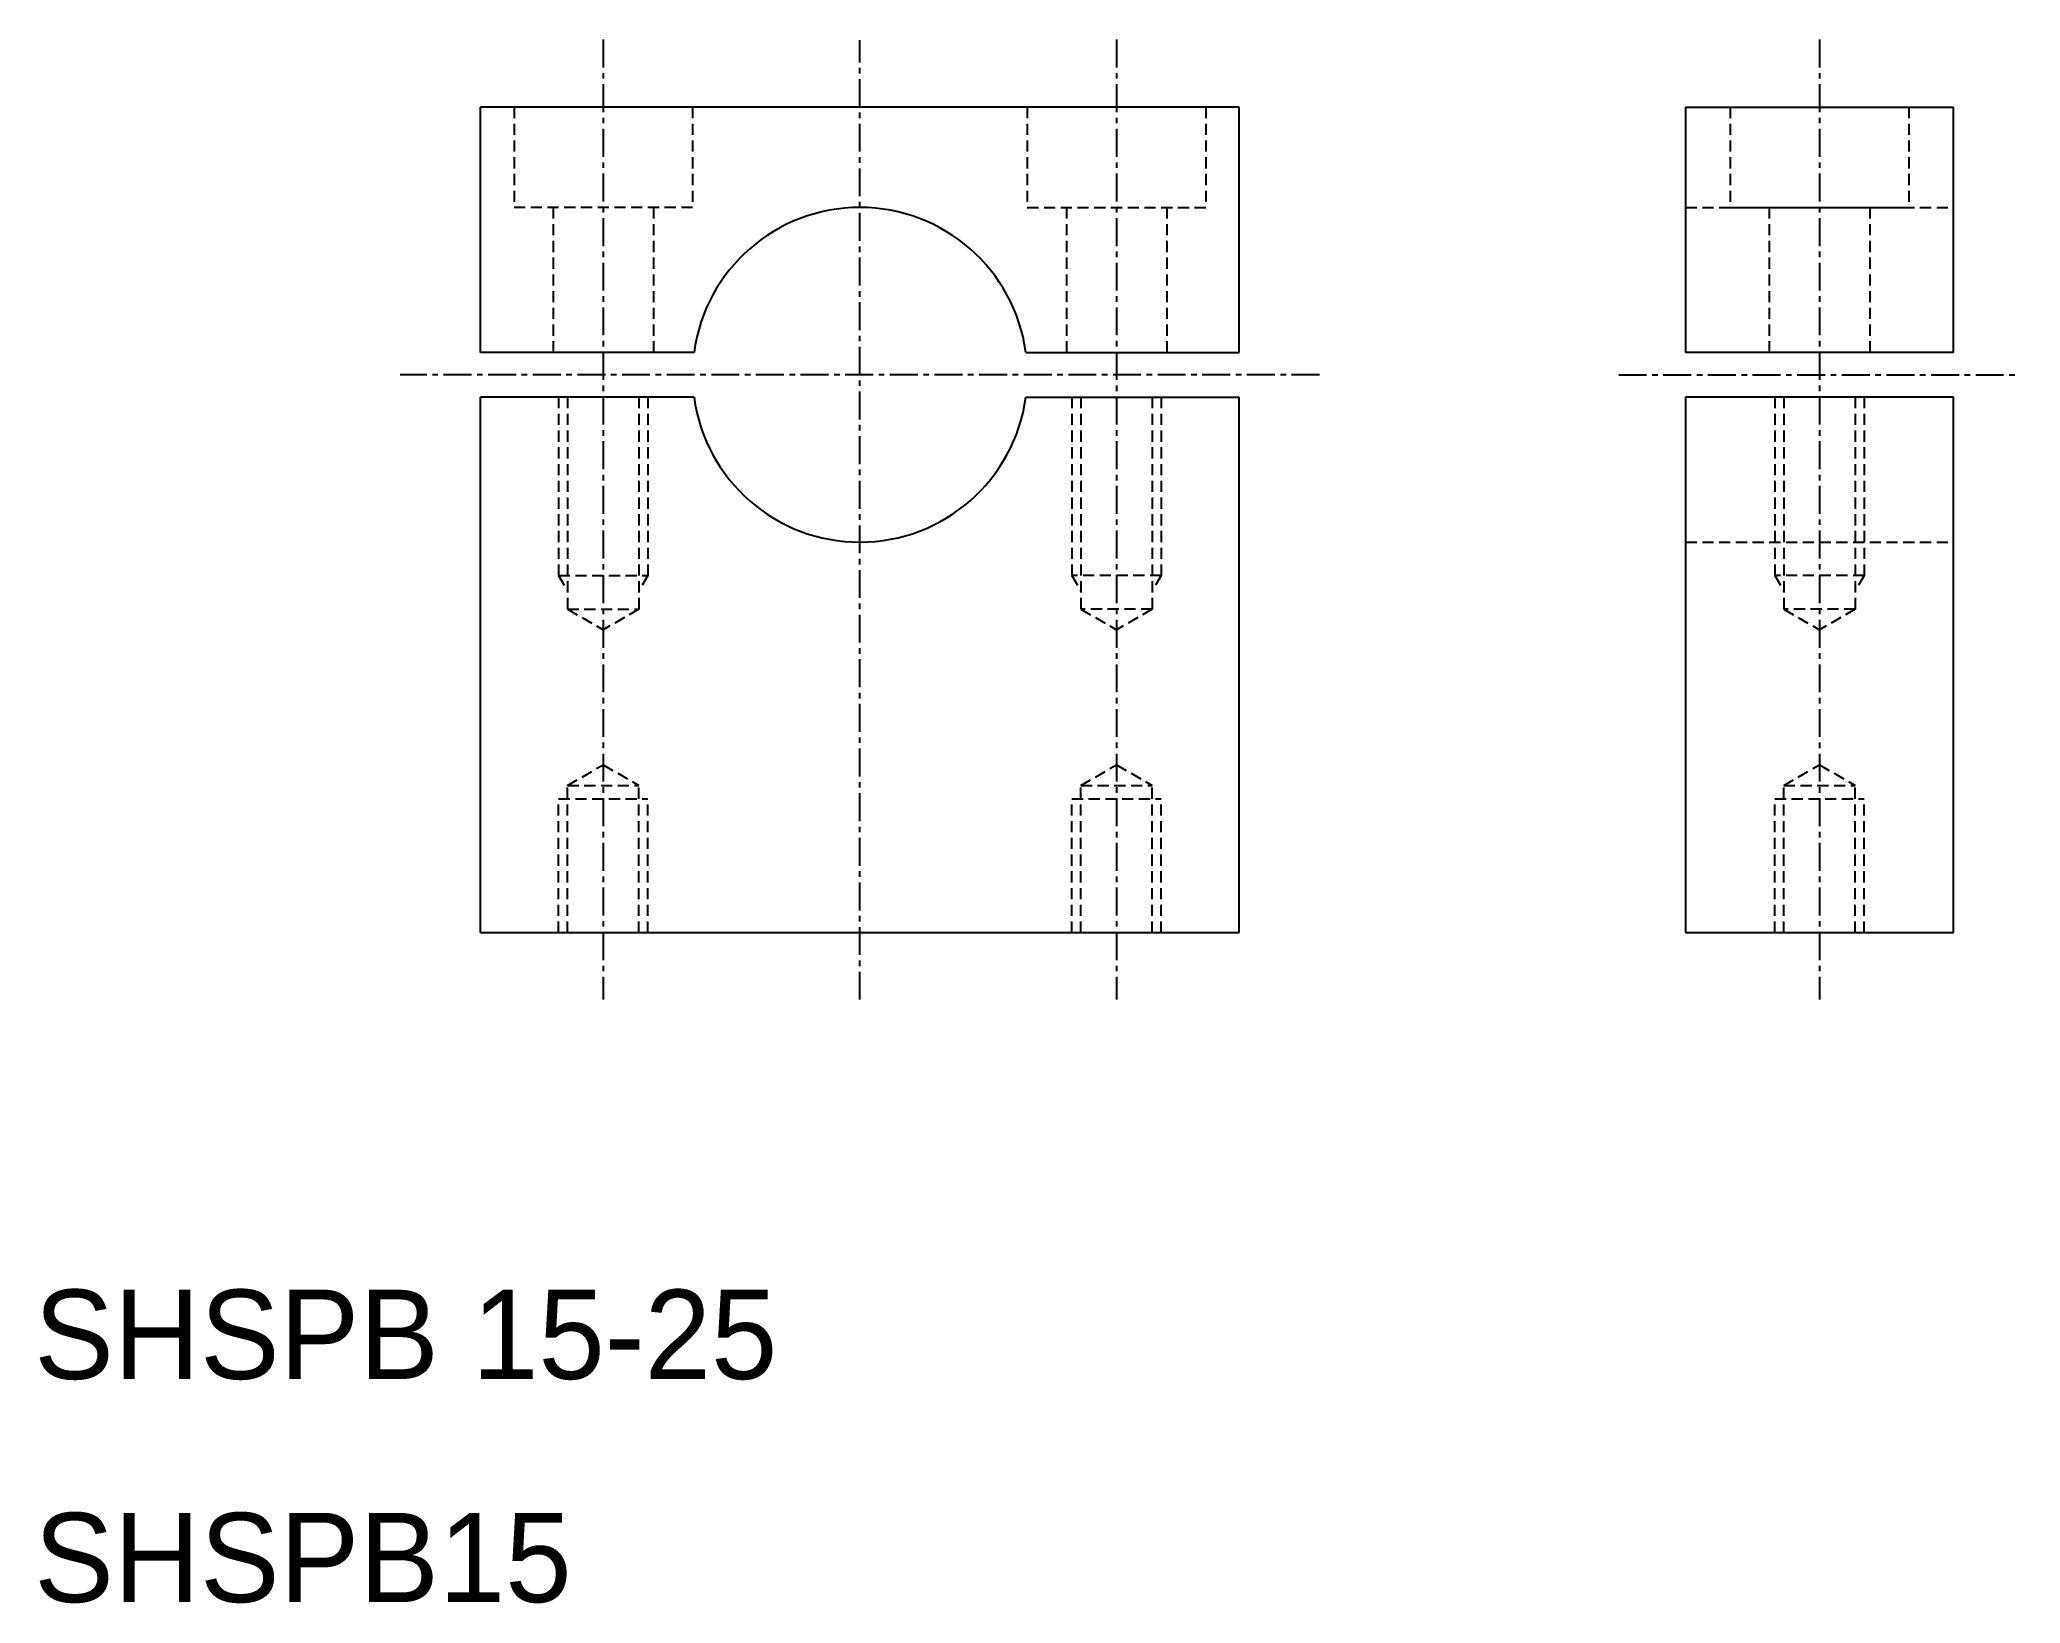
# Model space of a CAD drawing. Extents: x 10.2 to 99, y 9.9 to 80.
import ezdxf

# ---------------------------------------------------------------- set-up
doc = ezdxf.new("R2010")
doc.units = 0
doc.linetypes.add('CENTER', pattern=[2, 1.25, -0.25, 0.25, -0.25])
doc.linetypes.add('DASHED', pattern=[0.75, 0.5, -0.25])
doc.layers.get('0').update_dxf_attribs({"linetype": 'CONTINUOUS'})
doc.layers.add('CENTER', color=1, linetype='CENTER')

msp = doc.modelspace()

# ---------------------------------------------------------------- linework, layer by layer
at = {"color": 7, "linetype": 'CONTINUOUS'}
for p, q in [((64, 77), (30, 77)), ((30, 66), (30, 77)), ((64, 66), (64, 77)), ((84, 77), (84, 66)), ((84, 77), (96, 77)), ((96, 66), (96, 77)), ((39.567, 66), (30, 66)), ((54.433, 66), (64, 66)), ((96, 66), (84, 66)), ((30, 40), (30, 64)), ((39.567, 64), (30, 64)), ((54.433, 64), (64, 64)), ((64, 40), (64, 64)), ((96, 64), (84, 64)), ((84, 64), (84, 40)), ((96, 40), (96, 64)), ((30, 40), (64, 40)), ((84, 40), (96, 40))]:
    msp.add_line(p, q, dxfattribs=at)
at = {"color": 3, "linetype": 'DASHED'}
for p, q in [((31.5, 77), (31.5, 72.5)), ((39.5, 77), (39.5, 72.5)), ((54.5, 77), (54.5, 72.5)), ((62.5, 77), (62.5, 72.5)), ((86, 77), (86, 72.5)), ((94, 77), (94, 72.5)), ((39.5, 72.5), (31.5, 72.5)), ((33.25, 72.5), (33.25, 66)), ((37.75, 72.5), (37.75, 66)), ((54.5, 72.5), (62.5, 72.5)), ((56.25, 72.5), (56.25, 66)), ((60.75, 72.5), (60.75, 66)), ((84, 72.5), (96, 72.5)), ((86, 72.5), (94, 72.5)), ((87.75, 72.5), (87.75, 66)), ((92.25, 72.5), (92.25, 66)), ((33.5, 64), (33.5, 56)), ((33.9, 64), (33.9, 54.5)), ((37.1, 64), (37.1, 54.5)), ((37.5, 64), (37.5, 56)), ((56.5, 64), (56.5, 56)), ((56.9, 64), (56.9, 54.5)), ((60.1, 64), (60.1, 54.5)), ((60.5, 64), (60.5, 56)), ((88, 64), (88, 56)), ((88.4, 64), (88.4, 54.5)), ((91.6, 64), (91.6, 54.5)), ((92, 64), (92, 56)), ((84, 57.5), (96, 57.5)), ((33.5, 56), (37.5, 56)), ((33.5, 56), (33.9, 55.307)), ((37.5, 56), (37.1, 55.307)), ((60.5, 56), (56.5, 56)), ((56.5, 56), (56.9, 55.307)), ((60.5, 56), (60.1, 55.307)), ((92, 56), (88, 56)), ((88, 56), (88.4, 55.307)), ((92, 56), (91.6, 55.307)), ((33.9, 54.5), (35.5, 53.576)), ((33.9, 54.5), (37.1, 54.5)), ((37.1, 54.5), (35.5, 53.576)), ((56.9, 54.5), (58.5, 53.576)), ((60.1, 54.5), (56.9, 54.5)), ((60.1, 54.5), (58.5, 53.576)), ((88.4, 54.5), (90, 53.576)), ((91.6, 54.5), (88.4, 54.5)), ((91.6, 54.5), (90, 53.576)), ((33.9, 46.6), (35.5, 47.524)), ((35.5, 47.524), (37.1, 46.6)), ((56.9, 46.6), (58.5, 47.524)), ((58.5, 47.524), (60.1, 46.6)), ((88.4, 46.6), (90, 47.524)), ((90, 47.524), (91.6, 46.6)), ((33.9, 40), (33.9, 46.6)), ((33.9, 46.6), (37.1, 46.6)), ((37.1, 40), (37.1, 46.6)), ((56.9, 40), (56.9, 46.6)), ((56.9, 46.6), (60.1, 46.6)), ((60.1, 40), (60.1, 46.6)), ((88.4, 40), (88.4, 46.6)), ((88.4, 46.6), (91.6, 46.6)), ((91.6, 40), (91.6, 46.6)), ((33.5, 40), (33.5, 46)), ((33.5, 46), (37.5, 46)), ((37.5, 40), (37.5, 46)), ((56.5, 40), (56.5, 46)), ((56.5, 46), (60.5, 46)), ((60.5, 40), (60.5, 46)), ((88, 40), (88, 46)), ((88, 46), (92, 46)), ((92, 40), (92, 46))]:
    msp.add_line(p, q, dxfattribs=at)
at = {"color": 7, "linetype": 'CONTINUOUS'}
for start, end in [(7.66226, 172.33774), (187.66226, 352.33774)]:
    msp.add_arc((47, 65), 7.5, start, end, dxfattribs=at)
at = {"layer": 'CENTER', "color": 1, "linetype": 'CENTER'}
for p, q in [((35.5, 80.02), (35.5, 37)), ((47, 37), (47, 80)), ((58.5, 80.02), (58.5, 37)), ((90, 80.02), (90, 37)), ((67.593, 65), (26.396, 65)), ((81, 65), (99, 65))]:
    msp.add_line(p, q, dxfattribs=at)

# ---------------------------------------------------------------- texts
at = {"color": 7, "linetype": 'CONTINUOUS'}
for s, p in [('SHSPB 15-25', (10, 20)), ('SHSPB15', (10, 10))]:
    msp.add_text(s, height=4, dxfattribs=at).set_placement(p)

doc.saveas('drawing.dxf')
